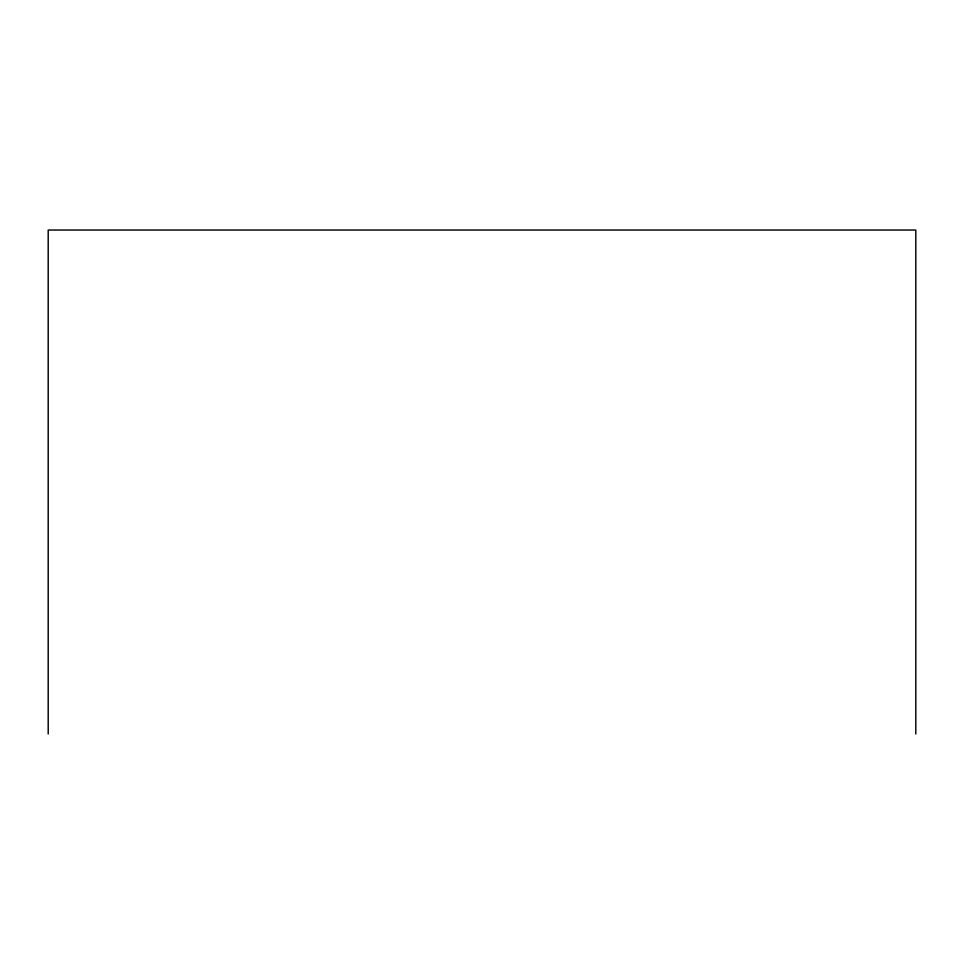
<?xml version="1.0" encoding="UTF-8"?>
<svg xmlns="http://www.w3.org/2000/svg" width="964" height="964" viewBox="0 0 964 964"><rect width="100%" height="100%" fill="white"/><g stroke="black" fill="none" stroke-linecap="round" stroke-linejoin="round"><path stroke-width="1.45" d="M915.8 733.966L915.8 230.035L48.2 230.035L48.2 733.966"/></g></svg>
